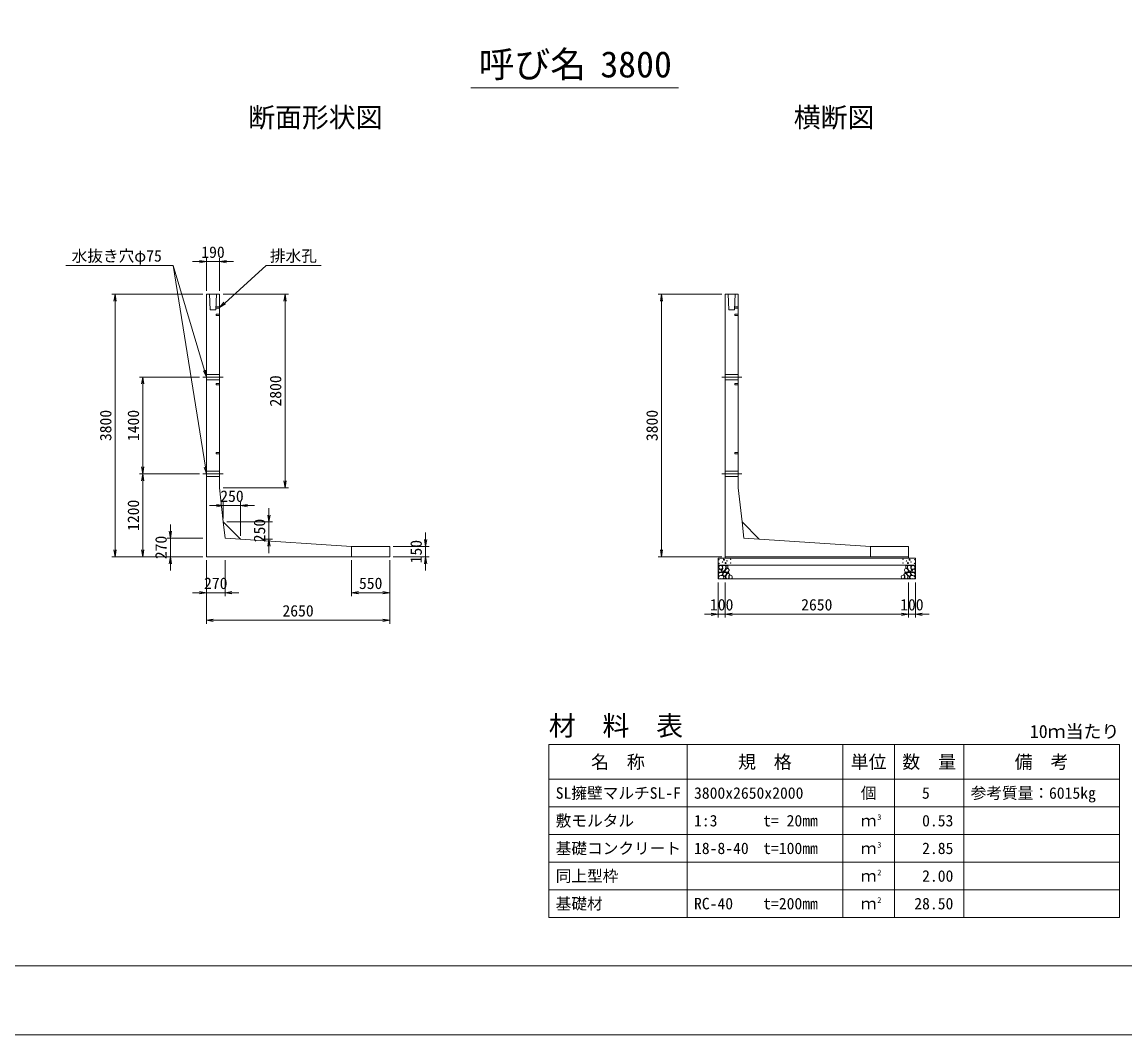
# Model space of a CAD drawing. Units: millimetres at full size, sheet at 1:50. Extents: x 70280 to 112330, y -109759 to -80059.
# Drawn here: x 88289 to 104236, y -109759 to -95106 of the extents above; entities that cross this region are included whole.
import ezdxf
from ezdxf.enums import TextEntityAlignment as Align

# ---------------------------------------------------------------- set-up
doc = ezdxf.new("R2010")
doc.units = ezdxf.units.MM
doc.header["$LTSCALE"] = 50
doc.linetypes.add('CHAIN', pattern=[18.5, 12, -1.5, 3.5, -1.5])
doc.linetypes.add('DASHED_SPACED', pattern=[12, 6, -6])
for name, color, linetype, lineweight in [('D-BMK', 2, 'CHAIN', 13), ('D-DCR-HCHn', 4, 'Continuous', 9), ('D-MTR-FRAM', 7, 'Continuous', 13), ('D-MTR-LINE', 7, 'Continuous', 13), ('D-STR-DIM', 7, 'Continuous', 9), ('D-STR-STRn', 1, 'Continuous', 13), ('D-STR-TXT', 7, 'Continuous', 9), ('D-TTL', 2, 'Continuous', 13), ('D-TTL-TXT', 7, 'Continuous', 13)]:
    doc.layers.add(name, color=color, linetype=linetype, lineweight=lineweight)
doc.layers.add('D-MTR', color=7, linetype='Continuous')
doc.layers.add('D-MTR-TXT', color=7, linetype='Continuous')
doc.styles.add('ＭＳ ゴシック', font='')
doc.styles.get('ＭＳ ゴシック').set_extended_font_data('MS Gothic')

# ---------------------------------------------------------------- blocks, each defined once
blk = doc.blocks.new('open_arrow')
at = {"color": 0, "linetype": 'Continuous', "lineweight": -2}
blk.add_lwpolyline([(7.5, 1.25), (0, 0), (7.5, -1.25)], dxfattribs=at)

msp = doc.modelspace()

# ---------------------------------------------------------------- linework, layer by layer
at = {"layer": 'D-BMK'}
for p, q in [((90905.11, -100242.06), (91195.11, -100242.06)), ((98405.11, -100242.06), (98695.11, -100242.06)), ((90905.11, -101642.06), (91195.11, -101642.06)), ((98405.11, -101642.06), (98695.11, -101642.06))]:
    msp.add_line(p, q, dxfattribs=at)
at = {"layer": 'D-DCR-HCHn'}
for points in [[(98406.31, -102970.47), (98385.51, -102965.84), (98367.01, -102975.09), (98364.7, -102995.89), (98369.32, -103012.07), (98392.44, -103019.01), (98408.62, -103019.01), (98415.55, -103007.45), (98415.55, -102982.02)], [(98424.8, -102968.16), (98417.87, -102988.96), (98420.18, -103012.07), (98404, -103037.5), (98424.8, -103049.06), (98447.91, -103037.5), (98461.78, -103019.01), (98466.41, -102988.96), (98461.78, -102972.78), (98447.91, -102965.84)], [(98464.09, -103023.63), (98452.54, -103051.37), (98461.78, -103062.92), (98489.52, -103062.92), (98501.08, -103058.3), (98512.64, -103042.12), (98512.64, -103028.25), (98501.08, -103009.76), (98487.21, -103007.45)], [(98468.72, -102972.78), (98468.72, -103000.52), (98480.27, -103007.45), (98491.83, -103000.52), (98494.14, -102984.34), (98491.83, -102970.47), (98475.65, -102965.84)], [(101096.13, -103023.63), (101107.68, -103051.37), (101098.44, -103062.92), (101070.7, -103062.92), (101059.14, -103058.3), (101047.58, -103042.12), (101047.58, -103028.25), (101059.14, -103009.76), (101073.01, -103007.45)], [(101091.5, -102972.78), (101091.5, -103000.52), (101079.95, -103007.45), (101068.39, -103000.52), (101066.08, -102984.34), (101068.39, -102970.47), (101084.57, -102965.84)], [(101135.42, -102968.16), (101142.35, -102988.96), (101140.04, -103012.07), (101156.22, -103037.5), (101135.42, -103049.06), (101112.31, -103037.5), (101098.44, -103019.01), (101093.81, -102988.96), (101098.44, -102972.78), (101112.31, -102965.84)], [(101153.91, -102970.47), (101174.71, -102965.84), (101193.21, -102975.09), (101195.52, -102995.89), (101190.9, -103012.07), (101167.78, -103019.01), (101151.6, -103019.01), (101144.67, -103007.45), (101144.67, -102982.02)], [(98362.39, -103028.25), (98355.46, -103049.06), (98364.7, -103062.92), (98387.82, -103065.24), (98403.6, -103058.46), (98397.06, -103042.12), (98401.69, -103032.88), (98392.44, -103023.63), (98378.57, -103019.01)], [(98406.27, -103105.05), (98423.39, -103079.37), (98421.25, -103072.95), (98397.7, -103066.53), (98376.3, -103068.67), (98361.32, -103081.51), (98359.18, -103096.49), (98361.32, -103111.47), (98378.44, -103115.75)], [(98414.83, -103158.56), (98429.81, -103152.14), (98434.09, -103130.73), (98425.53, -103115.75), (98410.55, -103111.47), (98391.28, -103113.61), (98369.88, -103122.17), (98359.18, -103135.02), (98359.18, -103150), (98365.6, -103158.56), (98391.28, -103156.42)], [(98429.42, -103049.06), (98417.87, -103058.3), (98422.49, -103065.24), (98438.67, -103065.24), (98445.6, -103062.92), (98450.23, -103053.68), (98443.29, -103046.74)], [(98466.19, -103105.05), (98476.89, -103079.37), (98468.33, -103068.67), (98442.65, -103068.67), (98431.95, -103072.95), (98421.25, -103087.93), (98421.25, -103100.77), (98431.95, -103117.89), (98444.79, -103120.03)], [(98461.91, -103152.14), (98461.91, -103126.45), (98451.21, -103120.03), (98440.51, -103126.45), (98438.37, -103141.44), (98440.51, -103154.28), (98455.49, -103158.56)], [(98502.58, -103156.42), (98509, -103137.16), (98506.86, -103115.75), (98521.84, -103092.21), (98502.58, -103081.51), (98481.17, -103092.21), (98468.33, -103109.33), (98464.05, -103137.16), (98468.33, -103152.14), (98481.17, -103158.56)], [(98498.3, -103081.51), (98509, -103072.95), (98504.72, -103066.53), (98489.73, -103066.53), (98483.31, -103068.67), (98479.03, -103077.23), (98485.45, -103083.65)], [(98519.7, -103154.28), (98538.96, -103158.56), (98556.08, -103150), (98558.22, -103130.73), (98553.94, -103115.75), (98532.54, -103109.33), (98517.56, -103109.33), (98511.14, -103120.03), (98511.14, -103143.58)], [(101040.52, -103154.28), (101021.26, -103158.56), (101004.14, -103150), (101002, -103130.73), (101006.28, -103115.75), (101027.68, -103109.33), (101042.66, -103109.33), (101049.08, -103120.03), (101049.08, -103143.58)], [(101057.64, -103156.42), (101051.22, -103137.16), (101053.36, -103115.75), (101038.38, -103092.21), (101057.64, -103081.51), (101079.05, -103092.21), (101091.89, -103109.33), (101096.17, -103137.16), (101091.89, -103152.14), (101079.05, -103158.56)], [(101061.92, -103081.51), (101051.22, -103072.95), (101055.5, -103066.53), (101070.49, -103066.53), (101076.91, -103068.67), (101081.19, -103077.23), (101074.77, -103083.65)], [(101094.03, -103105.05), (101083.33, -103079.37), (101091.89, -103068.67), (101117.57, -103068.67), (101128.27, -103072.95), (101138.97, -103087.93), (101138.97, -103100.77), (101128.27, -103117.89), (101115.43, -103120.03)], [(101098.31, -103152.14), (101098.31, -103126.45), (101109.01, -103120.03), (101119.71, -103126.45), (101121.85, -103141.44), (101119.71, -103154.28), (101104.73, -103158.56)], [(101130.8, -103049.06), (101142.35, -103058.3), (101137.73, -103065.24), (101121.55, -103065.24), (101114.62, -103062.92), (101109.99, -103053.68), (101116.93, -103046.74)], [(101145.39, -103158.56), (101130.41, -103152.14), (101126.13, -103130.73), (101134.69, -103115.75), (101149.67, -103111.47), (101168.94, -103113.61), (101190.34, -103122.17), (101201.04, -103135.02), (101201.04, -103150), (101194.62, -103158.56), (101168.94, -103156.42)], [(101153.95, -103105.05), (101136.83, -103079.37), (101138.97, -103072.95), (101162.52, -103066.53), (101183.92, -103068.67), (101198.9, -103081.51), (101201.04, -103096.49), (101198.9, -103111.47), (101181.78, -103115.75)], [(101197.83, -103028.25), (101204.76, -103049.06), (101195.52, -103062.92), (101172.4, -103065.24), (101156.62, -103058.46), (101163.16, -103042.12), (101158.53, -103032.88), (101167.78, -103023.63), (101181.65, -103019.01)]]:
    msp.add_lwpolyline(points, close=True, dxfattribs=at)
for centre, radius in [((98365.84, -102884.63), 3), ((98366.98, -102938.14), 3), ((98417.4, -102916.3), 3), ((98438.45, -102884.63), 7.5), ((98461.77, -102932.09), 7.5), ((98482.82, -102900.42), 3), ((98533.24, -102878.58), 3), ((98534.38, -102932.09), 3), ((101025.84, -102932.09), 3), ((101026.98, -102878.58), 3), ((101077.4, -102900.42), 3), ((101098.45, -102932.09), 7.5), ((101121.77, -102884.63), 7.5), ((101142.82, -102916.3), 3), ((101193.24, -102938.14), 3), ((101194.38, -102884.63), 3)]:
    msp.add_circle(centre, radius, dxfattribs=at)
at = {"layer": 'D-MTR-FRAM'}
for p, q in [((95905.11, -105558.73), (104155.11, -105558.73)), ((95905.11, -105558.73), (95905.11, -108058.73)), ((104155.11, -105558.73), (104155.11, -108058.73)), ((95905.11, -108058.73), (104155.11, -108058.73))]:
    msp.add_line(p, q, dxfattribs=at)
at = {"layer": 'D-MTR-LINE'}
for p, q in [((97905.11, -105558.73), (97905.11, -108058.73)), ((100155.11, -105558.73), (100155.11, -108058.73)), ((100905.11, -105558.73), (100905.11, -108058.73)), ((101905.11, -105558.73), (101905.11, -108058.73)), ((95905.11, -106058.73), (104155.11, -106058.73)), ((95905.11, -106458.73), (104155.11, -106458.73)), ((95905.11, -106858.73), (104155.11, -106858.73)), ((95905.11, -107258.73), (104155.11, -107258.73)), ((95905.11, -107658.73), (104155.11, -107658.73))]:
    msp.add_line(p, q, dxfattribs=at)
at = {"layer": 'D-STR-DIM'}
for p, q in [((90955.11, -98992.06), (90955.11, -98522.06)), ((91145.11, -98992.06), (91145.11, -98522.06)), ((90755.11, -98572.06), (91345.11, -98572.06)), ((90905.11, -99042.06), (89585.11, -99042.06)), ((89635.11, -102842.06), (89635.11, -99042.06)), ((91195.11, -99042.06), (92141.58, -99042.06)), ((92091.58, -101842.06), (92091.58, -99042.06)), ((98405.11, -99042.06), (97485.11, -99042.06)), ((97535.11, -102842.06), (97535.11, -99042.06)), ((90855.11, -100242.06), (89985.11, -100242.06)), ((90035.11, -101642.06), (90035.11, -100242.06)), ((90855.11, -101642.06), (89985.11, -101642.06)), ((90855.11, -101642.06), (89985.11, -101642.06)), ((90035.11, -102842.06), (90035.11, -101642.06)), ((91195.11, -101842.06), (92141.58, -101842.06)), ((91199.32, -102286.76), (91199.32, -102051.76)), ((91449.32, -102536.76), (91449.32, -102051.76)), ((90999.32, -102101.76), (91649.32, -102101.76)), ((91859.32, -102786.76), (91859.32, -102136.76)), ((90435.11, -103042.06), (90435.11, -102372.06)), ((91249.32, -102336.76), (91909.32, -102336.76)), ((94123.55, -102492.06), (94123.55, -103042.06)), ((90905.11, -102572.06), (90385.11, -102572.06)), ((91749.32, -102586.76), (91909.32, -102586.76)), ((93655.11, -102692.06), (94173.55, -102692.06)), ((90905.11, -102842.06), (89585.11, -102842.06)), ((90905.11, -102842.06), (89985.11, -102842.06)), ((90905.11, -102842.06), (90385.11, -102842.06)), ((93655.11, -102842.06), (94173.55, -102842.06)), ((98405.11, -102842.06), (97485.11, -102842.06)), ((90955.11, -102892.06), (90955.11, -103809.88)), ((90955.11, -102892.06), (90955.11, -103412.06)), ((91225.11, -102892.06), (91225.11, -103412.06)), ((93055.11, -102892.06), (93055.11, -103412.06)), ((93605.11, -102892.06), (93605.11, -103809.88)), ((93605.11, -102892.06), (93605.11, -103412.06)), ((98355.11, -103212.06), (98355.11, -103722.06)), ((98455.11, -103212.06), (98455.11, -103722.06)), ((98455.11, -103212.06), (98455.11, -103722.06)), ((101105.11, -103212.06), (101105.11, -103722.06)), ((101105.11, -103212.06), (101105.11, -103722.06)), ((101205.11, -103212.06), (101205.11, -103722.06)), ((90755.11, -103362.06), (91425.11, -103362.06)), ((93055.11, -103362.06), (93605.11, -103362.06)), ((93605.11, -103759.88), (90955.11, -103759.88)), ((98655.11, -103672.06), (98155.11, -103672.06)), ((98455.11, -103672.06), (101105.11, -103672.06)), ((100905.11, -103672.06), (101405.11, -103672.06))]:
    msp.add_line(p, q, dxfattribs=at)
for points in [[(90955.11, -101642.06), (90939.37, -101543.31), (90475.11, -98629.85)], [(90955.11, -100242.06), (90926.58, -100146.22), (90475.11, -98629.85)], [(91145.11, -99237.06), (91219.45, -99170.18), (91820.11, -98629.85)]]:
    msp.add_lwpolyline(points, dxfattribs=at)
at = {"layer": 'D-STR-STRn'}
for p, q in [((90955.11, -102842.06), (90955.11, -99042.06)), ((90955.11, -99042.06), (91145.11, -99042.06)), ((91145.11, -99042.06), (91145.11, -101842.06)), ((98455.11, -102842.06), (98455.11, -99042.06)), ((98455.11, -99042.06), (98645.11, -99042.06)), ((98645.11, -99042.06), (98645.11, -101842.06)), ((91145.11, -101842.06), (91199.32, -102336.76)), ((98645.11, -101842.06), (98699.32, -102336.76)), ((91449.32, -102586.76), (91199.32, -102336.76)), ((98949.32, -102586.76), (98699.32, -102336.76)), ((93055.11, -102692.06), (91449.32, -102586.76)), ((93055.11, -102692.06), (93605.11, -102692.06)), ((93055.11, -102692.06), (93055.11, -102842.06)), ((93605.11, -102842.06), (93605.11, -102692.06)), ((100555.11, -102692.06), (98949.32, -102586.76)), ((100555.11, -102692.06), (101105.11, -102692.06)), ((100555.11, -102692.06), (100555.11, -102842.06)), ((101105.11, -102842.06), (101105.11, -102692.06)), ((90955.11, -102842.06), (93605.11, -102842.06)), ((90955.11, -102842.06), (93055.11, -102842.06)), ((98455.11, -102842.06), (98455.11, -102862.06)), ((98455.11, -102842.06), (101105.11, -102842.06)), ((101105.11, -102842.06), (101105.11, -102862.06)), ((98355.11, -103162.06), (98355.11, -102862.06)), ((98355.11, -102862.06), (101205.11, -102862.06)), ((98355.11, -102962.06), (101205.11, -102962.06)), ((101205.11, -102862.06), (101205.11, -103162.06)), ((98355.11, -103162.06), (101205.11, -103162.06))]:
    msp.add_line(p, q, dxfattribs=at)
at = {"layer": 'D-STR-STRn', "linetype": 'DASHED_SPACED'}
for p, q in [((91010.11, -99267.06), (91000.11, -99042.06)), ((91100.11, -99042.06), (91090.11, -99267.06)), ((98510.11, -99267.06), (98500.11, -99042.06)), ((98600.11, -99042.06), (98590.11, -99267.06)), ((91090.11, -99267.06), (91010.11, -99267.06)), ((91091, -99247.06), (91145.11, -99247.06)), ((91091.89, -99227.06), (91145.11, -99227.06)), ((98590.11, -99267.06), (98510.11, -99267.06)), ((98591, -99247.06), (98645.11, -99247.06)), ((98591.89, -99227.06), (98645.11, -99227.06)), ((91145.11, -100204.56), (90955.11, -100204.56)), ((91145.11, -100279.56), (90955.11, -100279.56)), ((98645.11, -100204.56), (98455.11, -100204.56)), ((98645.11, -100279.56), (98455.11, -100279.56)), ((91145.11, -101604.56), (90955.11, -101604.56)), ((91145.11, -101679.56), (90955.11, -101679.56)), ((98645.11, -101604.56), (98455.11, -101604.56)), ((98645.11, -101679.56), (98455.11, -101679.56))]:
    msp.add_line(p, q, dxfattribs=at)
at = {"layer": 'D-STR-STRn', "color": 2, "linetype": 'DASHED_SPACED'}
for p, q in [((91225.11, -102572.06), (91199.32, -102336.76)), ((98725.11, -102572.06), (98699.32, -102336.76)), ((91225.11, -102572.06), (91449.32, -102586.76)), ((98725.11, -102572.06), (98949.32, -102586.76))]:
    msp.add_line(p, q, dxfattribs=at)
at = {"layer": 'D-STR-STRn', "linetype": 'DASHED_SPACED'}
for points in [[(91145.11, -99332.56), (91095.11, -99332.56), (91095.11, -99351.56), (91145.11, -99351.56)], [(98645.11, -99332.56), (98595.11, -99332.56), (98595.11, -99351.56), (98645.11, -99351.56)], [(91145.11, -100332.56), (91095.11, -100332.56), (91095.11, -100351.56), (91145.11, -100351.56)], [(98645.11, -100332.56), (98595.11, -100332.56), (98595.11, -100351.56), (98645.11, -100351.56)], [(91145.11, -101332.56), (91095.11, -101332.56), (91095.11, -101351.56), (91145.11, -101351.56)], [(98645.11, -101332.56), (98595.11, -101332.56), (98595.11, -101351.56), (98645.11, -101351.56)]]:
    msp.add_lwpolyline(points, dxfattribs=at)
at = {"layer": 'D-STR-TXT'}
for p, q in [((90475.11, -98629.85), (88922.93, -98629.85)), ((91820.11, -98629.85), (92612.28, -98629.85))]:
    msp.add_line(p, q, dxfattribs=at)
at = {"layer": 'D-TTL'}
for points in [[(70280.11, -109758.73), (112330.11, -109758.73), (112330.11, -80058.73), (70280.11, -80058.73)], [(71280.11, -108758.73), (111330.11, -108758.73), (111330.11, -81058.73), (71280.11, -81058.73)]]:
    msp.add_lwpolyline(points, close=True, dxfattribs=at)
at = {"layer": 'D-TTL-TXT'}
msp.add_line((94780.11, -96058.73), (97780.11, -96058.73), dxfattribs=at)

# ---------------------------------------------------------------- block references
at = {"layer": 'D-STR-DIM', "xscale": 13.3, "yscale": 13.3}
for p, rotation in [((90955.11, -98572.06), 180), ((89635.11, -99042.06), 270), ((91145.11, -99237.06), 42), ((92091.58, -99042.06), 270), ((97535.11, -99042.06), 270), ((90955.11, -100242.06), 106.6), ((90035.11, -100242.06), 270), ((90035.11, -101642.06), 90), ((90955.11, -101642.06), 99.1), ((90035.11, -101642.06), 270), ((92091.58, -101842.06), 90), ((91199.32, -102101.76), 180), ((91859.32, -102336.76), 90), ((90435.11, -102572.06), 90), ((91859.32, -102586.76), 270), ((94123.55, -102692.06), 90), ((89635.11, -102842.06), 90), ((90035.11, -102842.06), 90), ((90435.11, -102842.06), 270), ((94123.55, -102842.06), 270), ((97535.11, -102842.06), 90), ((90955.11, -103362.06), 180), ((93605.11, -103362.06), 180), ((93605.11, -103759.88), 180), ((98355.11, -103672.06), 180), ((101105.11, -103672.06), 180), ((101105.11, -103672.06), 180)]:
    msp.add_blockref('open_arrow', p, dxfattribs=dict(at, rotation=rotation))
for p in [(91145.11, -98572.06), (91449.32, -102101.76), (91225.11, -103362.06), (93055.11, -103362.06), (90955.11, -103759.88), (98455.11, -103672.06), (98455.11, -103672.06), (101205.11, -103672.06)]:
    msp.add_blockref('open_arrow', p, dxfattribs=at)

# ---------------------------------------------------------------- texts
at = {"layer": 'D-MTR', "style": 'ＭＳ ゴシック'}
msp.add_text('材\u3000料\u3000表', height=284.8, dxfattribs=at).set_placement((95905.11, -105513.35), align=Align.BOTTOM_LEFT)
msp.add_text('10ｍ当たり', height=189.9, dxfattribs=at).set_placement((104155.11, -105520.14), align=Align.BOTTOM_RIGHT)
at = {"layer": 'D-MTR-TXT', "style": 'ＭＳ ゴシック'}
for s, height, p in [('名\u3000称', 189.9, (96905.11, -105808.73)), ('規\u3000格', 189.9, (99030.11, -105808.73)), ('単位', 189.9, (100530.11, -105808.73)), ('数\u3000量', 189.9, (101405.11, -105808.73)), ('備\u3000考', 189.9, (103030.11, -105808.73)), ('個', 166.1, (100530.11, -106258.73)), ('ｍ', 166.1, (100530.11, -106658.73)), ('ｍ', 166.1, (100530.11, -107058.73)), ('ｍ', 166.1, (100530.11, -107458.73)), ('ｍ', 166.1, (100530.11, -107858.73))]:
    msp.add_text(s, height=height, dxfattribs=at).set_placement(p, align=Align.MIDDLE_CENTER)
for s, p in [('SL擁壁マルチSL-F', (96005.11, -106258.73)), ('3800x2650x2000', (98005.11, -106258.73)), ('参考質量：6015kg', (102005.11, -106258.73)), ('敷モルタル', (96005.11, -106658.73)), ('1:3', (98005.11, -106658.73)), ('t= 20mm', (99005.11, -106658.73)), ('基礎コンクリート', (96005.11, -107058.73)), ('18-8-40', (98005.11, -107058.73)), ('t=100mm', (99005.11, -107058.73)), ('同上型枠', (96005.11, -107458.73)), ('基礎材', (96005.11, -107858.73)), ('RC-40', (98005.11, -107858.73)), ('t=200mm', (99005.11, -107858.73))]:
    msp.add_text(s, height=166.1, dxfattribs=at).set_placement(p, align=Align.MIDDLE_LEFT)
for s, p in [('5', (101413.99, -106258.73)), ('0.53', (101755.11, -106658.73)), ('2.85', (101755.11, -107058.73)), ('2.00', (101755.11, -107458.73)), ('28.50', (101755.11, -107858.73))]:
    msp.add_text(s, height=166.1, dxfattribs=at).set_placement(p, align=Align.MIDDLE_RIGHT)
for s, p in [('3', (100655.11, -106674.66)), ('3', (100655.11, -107074.66)), ('2', (100655.11, -107474.66)), ('2', (100655.11, -107874.66))]:
    msp.add_text(s, height=83.07, dxfattribs=at).set_placement(p, align=Align.BOTTOM_LEFT)
at = {"layer": 'D-STR-DIM', "style": 'ＭＳ ゴシック'}
for s, p in [('190', (91050.11, -98434.56)), ('250', (91324.32, -101964.26)), ('270', (91090.11, -103224.56)), ('550', (93330.11, -103224.56)), ('100', (98405.11, -103534.56)), ('2650', (99780.11, -103534.56)), ('100', (101155.11, -103534.56)), ('2650', (92280.11, -103622.38))]:
    msp.add_text(s, height=166.1, dxfattribs=at).set_placement(p, align=Align.MIDDLE_CENTER)
for s, p in [('2800', (91954.08, -100442.06)), ('3800', (89497.61, -100942.06)), ('1400', (89897.61, -100942.06)), ('3800', (97397.61, -100942.06)), ('1200', (89897.61, -102242.06)), ('250', (91721.82, -102461.76)), ('270', (90297.61, -102707.06)), ('150', (93986.05, -102767.06))]:
    msp.add_text(s, height=166.1, rotation=90, dxfattribs=at).set_placement(p, align=Align.MIDDLE_CENTER)
at = {"layer": 'D-STR-TXT', "style": 'ＭＳ ゴシック'}
for s, p in [('水抜き穴φ75', (89006.09, -98621.71)), ('排水孔', (91872.9, -98621.71))]:
    msp.add_text(s, height=166.1, dxfattribs=at).set_placement(p, align=Align.BOTTOM_LEFT)
at = {"layer": 'D-TTL-TXT', "style": 'ＭＳ ゴシック'}
for s, height, p in [('呼び名', 379.8, (95667.61, -96021.23)), ('3800', 379.8, (97167.61, -96021.23)), ('断面形状図', 284.8, (92530.11, -96713.35)), ('横断図', 284.8, (100030.11, -96713.35))]:
    msp.add_text(s, height=height, dxfattribs=at).set_placement(p, align=Align.BOTTOM_CENTER)

doc.saveas('drawing.dxf')
